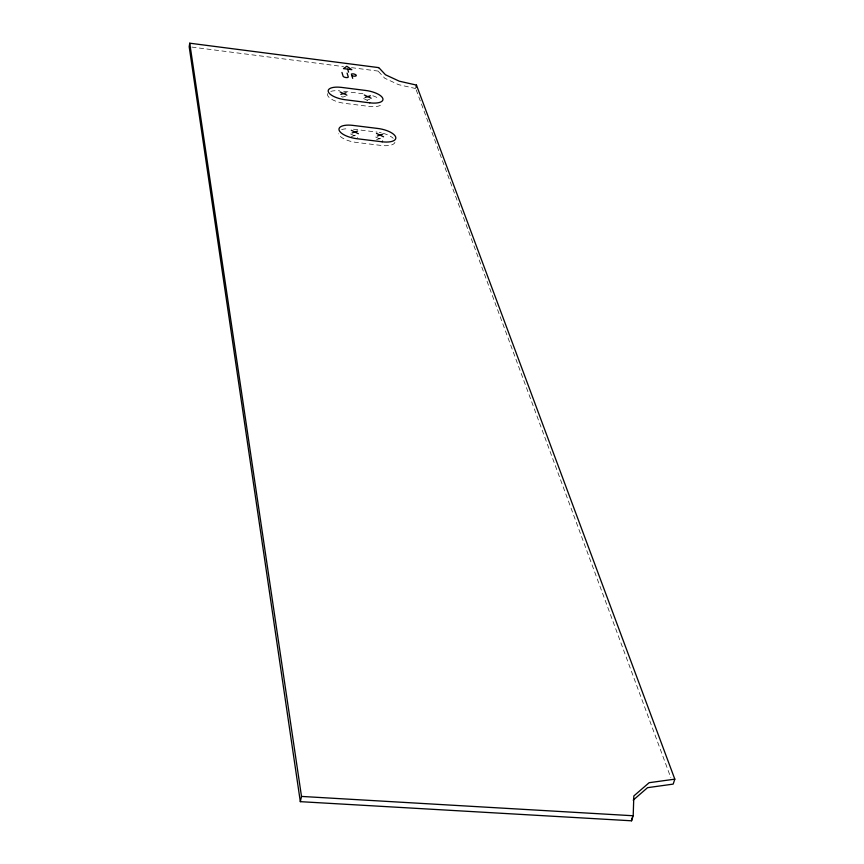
<?xml version="1.0" encoding="UTF-8"?>
<svg xmlns="http://www.w3.org/2000/svg" width="864" height="864" viewBox="0 0 864 864"><rect width="100%" height="100%" fill="white"/><g stroke="black" fill="none" stroke-linecap="round" stroke-linejoin="round"><path stroke-width="0.65" stroke-dasharray="4.32 3.24" d="M415.724 88.56L398.552 84.65L384.761 78.235L378.108 71.086L378.821 67.63M376.542 139.698L381.964 137.797M351.356 136.62L356.875 134.719M367.016 100.159L369.641 99.306M345.46 96.25L342.792 97.103L339.39 95.494M353.484 129.2L377.147 132.106M343.656 91.292L365.062 94.003M191.84 47.077L343.516 66.625M351.508 67.651L378.108 71.086M363.604 98.539L370.429 101.779M375.7 137.03L382.817 140.465M350.579 133.952L357.664 137.387M416.189 89.824L670.853 777.794M394.945 142.322A16.103 6.253 11.8 0 1 381.38 145.465L356.098 142.387A16.146 6.275 11.6 0 1 338.353 133.736M379.199 132.419A16.103 6.253 11.8 0 1 381.251 132.829M383.27 133.348A16.103 6.253 11.8 0 1 393.206 138.262M341.636 129.611A16.146 6.275 11.6 0 1 348.181 128.768M327.661 93.658A15.552 5.821 11.4 0 0 344.617 103.334L368.993 106.391A15.509 5.789 11.6 0 0 382.115 103.604M330.815 91.4A15.552 5.821 11.4 0 1 339.671 90.817M372.827 95.774A15.509 5.789 11.6 0 1 379.058 98.712"/><path stroke-width="1.3" d="M633.193 800.14L647.546 787.666L673.186 784.112L674.816 779.155L416.47 85.093L399.276 81.184L385.474 74.768L378.821 67.63L189.745 43.2L189.184 46.732L300.326 801.662L631.584 820.8L631.67 818.154M631.584 820.8L633.193 815.756L633.83 795.96L649.145 782.698L674.816 779.155M415.973 87.404L416.47 85.093M300.326 801.662L301.504 796.424L189.745 43.2M377.298 136.037L382.72 134.147M352.091 132.948L357.61 131.058M365.105 97.47L370.364 95.764M340.816 94.403L346.162 92.696M301.504 796.424L633.193 815.756M347.36 69.109L343.472 68.602L346.777 66.28L351.832 69.682L347.652 69.142L348.57 72.133M352.22 75.924L353.754 76.129A2.938 1.069 11.5 0 0 356.26 75.352A2.938 1.069 11.5 0 0 353.041 73.84L351.4 74.023L352.685 78.354M364.316 94.997L371.153 98.226M340.092 91.93L346.896 95.17M376.456 133.38L383.573 136.814M351.313 130.291L358.409 133.726M347.101 73.084L348.246 76.842A2.646 0.961 11.4 0 1 345.989 77.544A2.646 0.961 11.4 0 1 343.094 76.183L341.96 72.425M382.147 141.793L356.843 138.704A16.157 6.253 11.6 0 1 339.088 130.108A16.157 6.253 11.6 0 1 352.901 125.388L377.903 128.477A16.114 6.232 11.8 0 1 395.69 137.063A16.114 6.232 11.8 0 1 382.147 141.793M369.716 102.827L345.33 99.76A15.563 5.8 11.4 0 1 328.288 91.67A15.563 5.8 11.4 0 1 341.68 87.415L365.774 90.472A15.52 5.778 11.6 0 1 382.849 98.55A15.52 5.778 11.6 0 1 369.716 102.827"/></g></svg>
